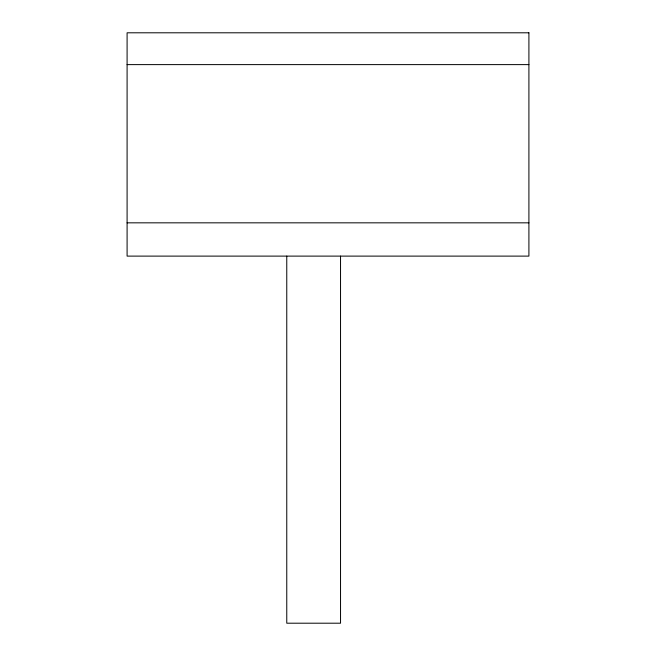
<?xml version="1.0" encoding="UTF-8"?>
<svg xmlns="http://www.w3.org/2000/svg" width="656" height="656" viewBox="0 0 656 656"><rect width="100%" height="100%" fill="white"/><g stroke="black" fill="none" stroke-linecap="round" stroke-linejoin="round"><path stroke-width="0.98" d="M127.092 64.616L528.908 64.616M127.092 222.835L528.908 222.835M340.538 256.111L340.538 623.2L286.762 623.2L286.762 256.111M528.908 32.8L127.092 32.8L127.092 256.111L528.908 256.111L528.908 32.8"/></g></svg>
